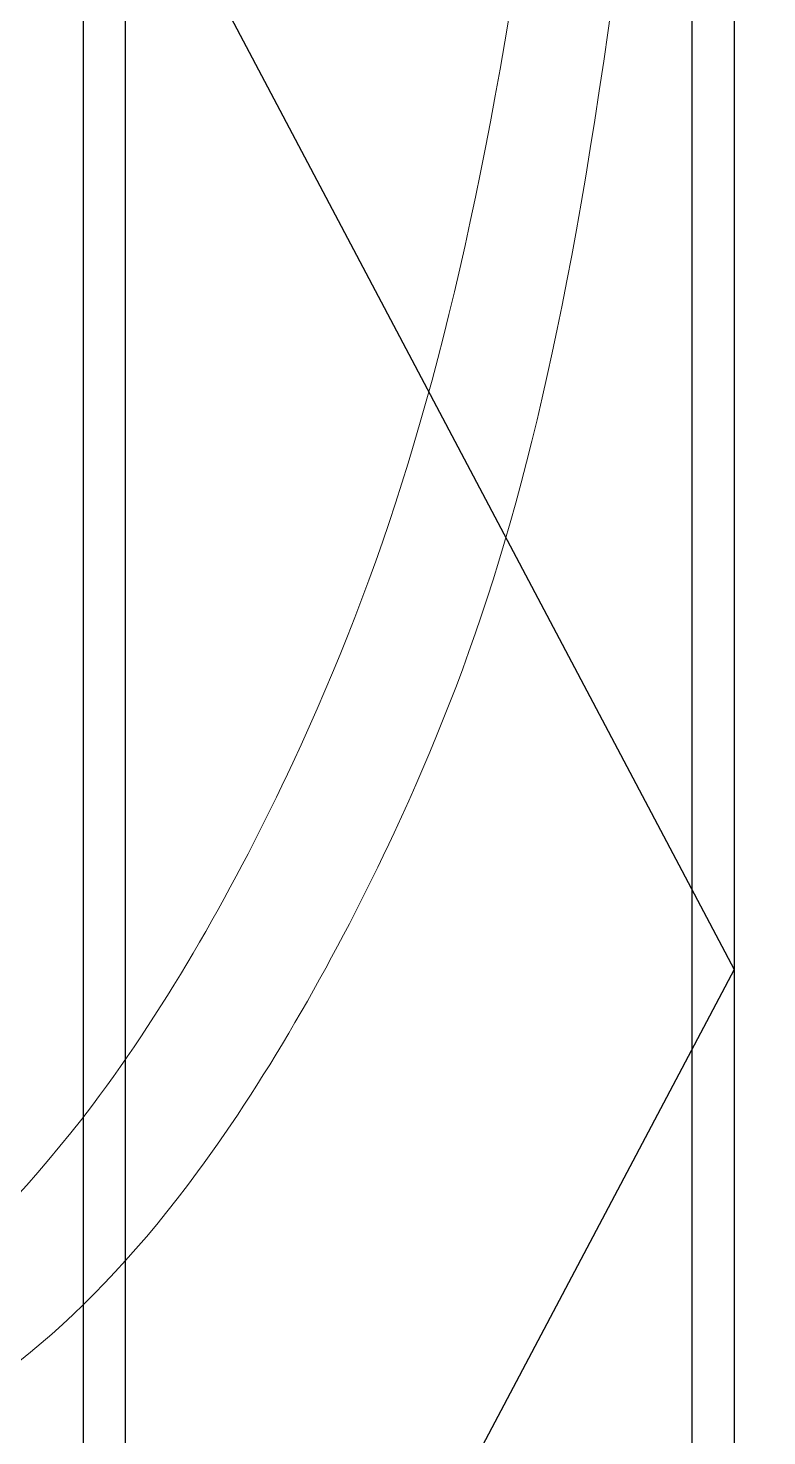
# Model space of a CAD drawing. Header units: inches. Extents: x -12478 to 399182, y -23212 to 525552.
# Drawn here: x 61820 to 62345, y 34328 to 35329 of the extents above; entities that cross this region are included whole.
import ezdxf
from ezdxf.lldxf.tags import DXFTag

# ---------------------------------------------------------------- set-up
doc = ezdxf.new("R2010")
doc.units = ezdxf.units.IN
doc.header["$LTSCALE"] = 1000
doc.header["$MEASUREMENT"] = 0
doc.layers.add('8', color=8, linetype='Continuous')
doc.layers.add('WOOD 01', color=34, linetype='Continuous')
doc.layers.add('Fabric', color=253, linetype='Continuous', lineweight=0)
tags = doc.linetypes.add('DASHED2', pattern=[0.375, 0.25, -0.125]).pattern_tags.tags
tags[6:7] = [DXFTag(74, 4), DXFTag(75, 0), DXFTag(340, '0'), DXFTag(46, 1.0), DXFTag(50, 0.0), DXFTag(44, 0.0), DXFTag(45, 0.0)]
tags[4:5] = [DXFTag(74, 4), DXFTag(75, 0), DXFTag(340, '0'), DXFTag(46, 1.0), DXFTag(50, 0.0), DXFTag(44, 0.0), DXFTag(45, 0.0)]

# ---------------------------------------------------------------- blocks, each defined once
blk = doc.blocks.new('curtain elev1')
at = {"layer": 'Fabric', "lineweight": 0}
for points, knots in [([(323533.9, -7402.8, 0), (323599.4, -8278.9, 0), (323669.2, -8620.9, 0), (323926.3, -9075.5, 0), (324146.7, -9251.8, 0), (324316.1, -9247.7, 0), (324462.2, -9204.4, 0)], [407.218474, 407.218474, 407.218474, 407.218474, 756.841523, 881.937441, 1071.680382, 1265.355331, 1265.355331, 1265.355331, 1265.355331]), ([(323592.6, -7406.3, 0), (323660.1, -8168.9, 0), (323725, -8542.6, 0), (323998.3, -9025.7, 0), (324218.7, -9202, 0), (324388.3, -9197.9, 0), (324462.2, -9177.2, 0), (324462.2, -9177.2, 0), (324462.2, -9177.2, 0), (324462.2, -9177.2, 0)], [365.515274, 365.515274, 365.515274, 365.515274, 756.841523, 881.937441, 1071.680382, 1208.200709, 1265.782785, 1265.782785, 1265.786307, 1265.786307, 1265.786307, 1265.786307])]:
    blk.add_open_spline(points, degree=3, knots=knots, dxfattribs=at)

msp = doc.modelspace()

# ---------------------------------------------------------------- linework, layer by layer
at = {"layer": '8', "linetype": 'DASHED2', "ltscale": 200, "elevation": 0}
for points in [[(61859.1, 35535.1), (62321.6, 35535.1), (62321.6, 33784.6), (61859.1, 33784.6)], [(61889.1, 35505.1), (62291.6, 35505.1), (62291.6, 33814.6), (61889.1, 33814.6)]]:
    msp.add_lwpolyline(points, close=True, dxfattribs=at)
msp.add_lwpolyline([(61859.1, 35535.1), (62321.6, 34659.8), (61859.1, 33784.6)], dxfattribs=at)
at = {"layer": 'WOOD 01', "lineweight": 0, "ltscale": 500, "elevation": 0}
for points in [[(63428.8, 33390.1), (63428.8, 35224.3, 1.002257), (61262, 35224.3), (61262, 33390.1)], [(63424.8, 33390.1), (63424.8, 35224.3, 1.002261), (61266, 35224.3), (61266, 33390.1)], [(63414.8, 33390.1), (63414.8, 35224.3, 1.002271), (61276, 35224.3), (61276, 33390.1)], [(63408.5, 33390.1), (63408.5, 35224.3, 1.002278), (61282.3, 35224.3), (61282.3, 33390.1)], [(63349.1, 33390.1), (63349.1, 35224.4, 1.002344), (61341.7, 35224.4), (61341.7, 33390.1)], [(63342.8, 33390.1), (63342.8, 35224.4, 1.002352), (61348, 35224.4), (61348, 33390.1)], [(63332.8, 33390.1), (63332.8, 35224.4, 1.002364), (61358, 35224.4), (61358, 33390.1)], [(63328.8, 33390.1), (63328.8, 35224.4, 1.002369), (61362, 35224.4), (61362, 33390.1)], [(63307.6, 33390.1), (63307.6, 35224.4, 1.002395), (61383.3, 35224.4), (61383.3, 33390.1)], [(63303.6, 33390.1), (63303.6, 35224.4, 1.0024), (61387.3, 35224.4), (61387.3, 33390.1)], [(63299.6, 33390.1), (63299.6, 35224.4, 1.002405), (61391.3, 35224.4), (61391.3, 33390.1)]]:
    msp.add_lwpolyline(points, format="xyb", dxfattribs=at)

# ---------------------------------------------------------------- block references
at = {"xscale": -1}
msp.add_blockref('curtain elev1', (385843.9, 43530.3, 0), dxfattribs=at)

doc.saveas('drawing.dxf')
